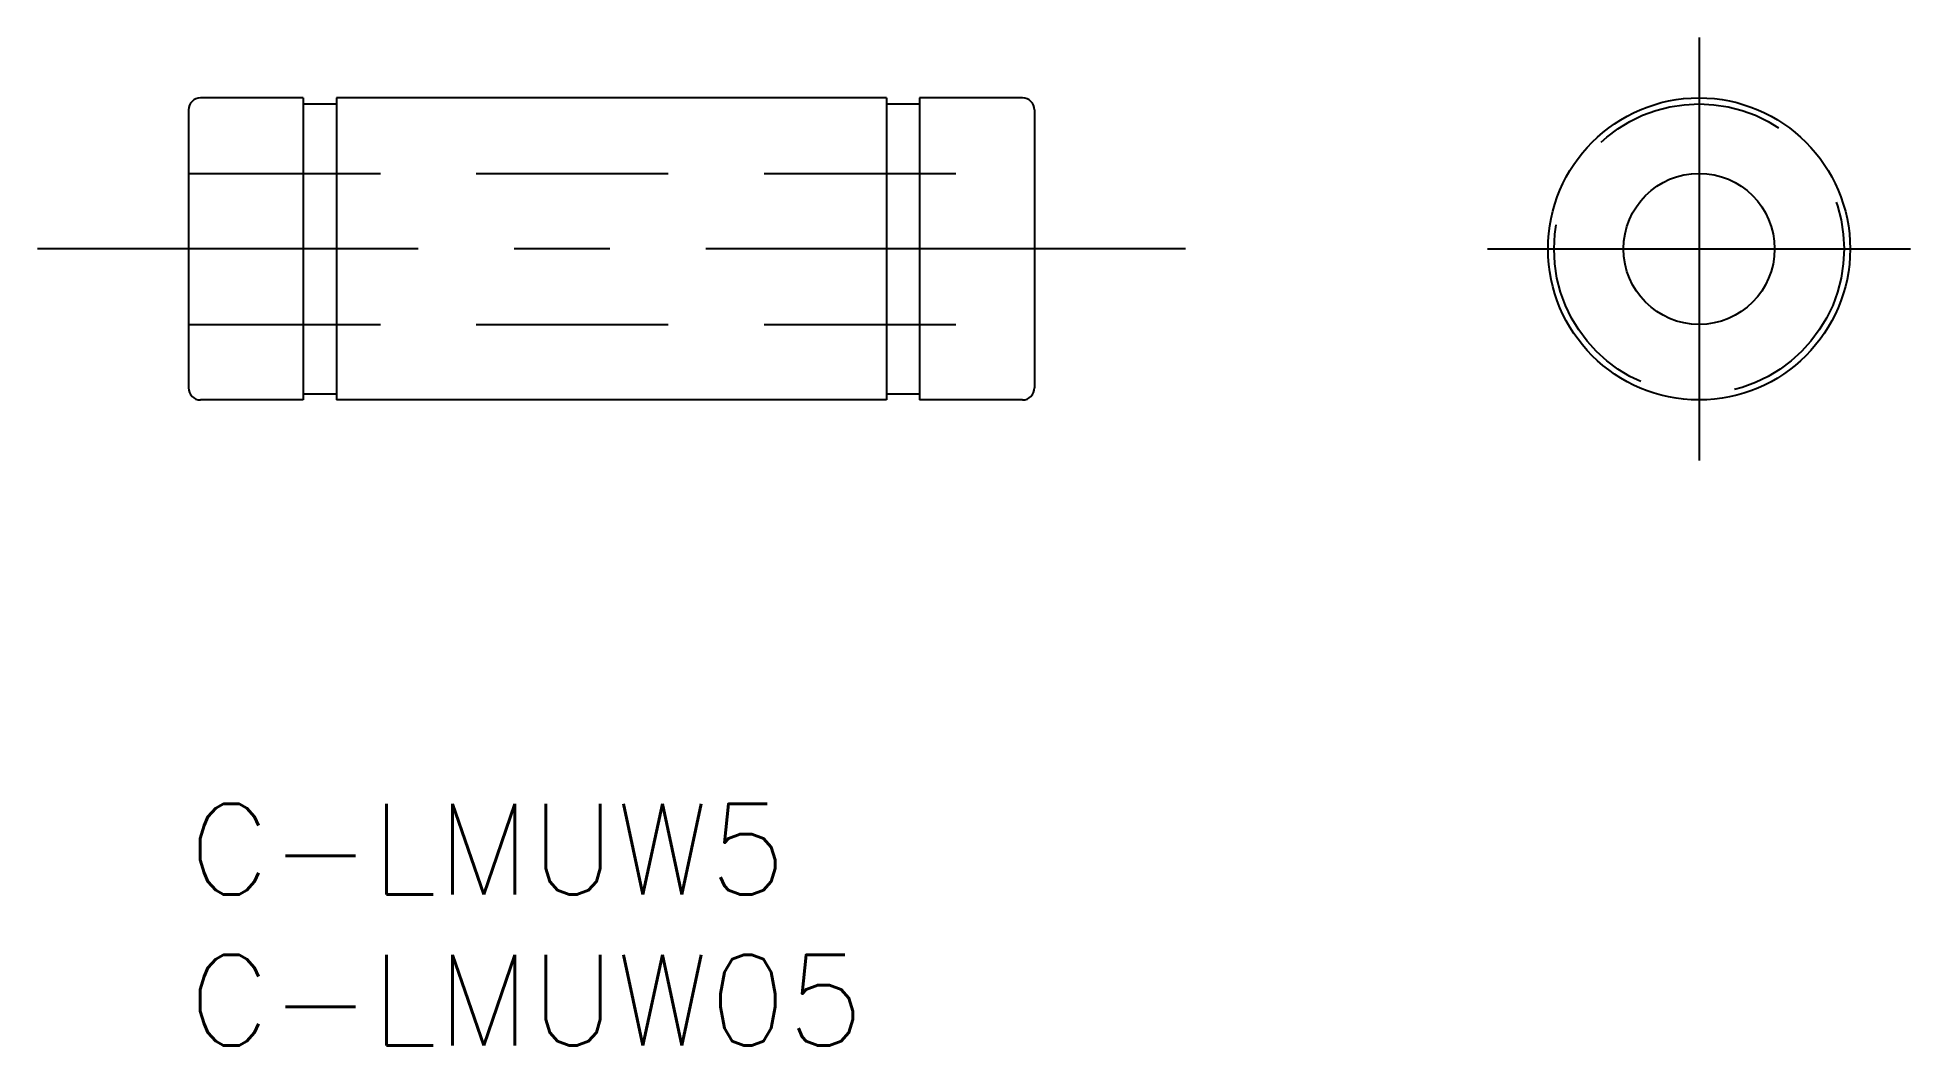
# Model space of a CAD drawing. Extents: x -5 to 57, y -8 to 25.4.
import ezdxf
from ezdxf.enums import TextEntityAlignment as Align

# ---------------------------------------------------------------- set-up
doc = ezdxf.new("R2010")
doc.units = 0
doc.header["$LTSCALE"] = 0.5
doc.linetypes.add('CENTER', pattern=[50.8, 31.75, -6.35, 6.35, -6.35])
doc.linetypes.add('DASHED', pattern=[19.05, 12.7, -6.35])
doc.layers.get('0').update_dxf_attribs({"linetype": 'CONTINUOUS'})
doc.layers.add('CENTER', color=1, linetype='CENTER')
doc.styles.get("Standard").update_dxf_attribs({"font": 'txt.shx', "height": 3, "bigfont": 'bigfont.shx'})

msp = doc.modelspace()

# ---------------------------------------------------------------- linework, layer by layer
at = {"color": 7, "linetype": 'CONTINUOUS'}
for p, q in [((0, 22.972), (0, 13.772)), ((3.8, 23.372), (0.4, 23.372)), ((3.8, 23.372), (3.8, 13.372)), ((3.8, 23.172), (4.9, 23.172)), ((23.1, 23.372), (4.9, 23.372)), ((4.9, 23.372), (4.9, 13.372)), ((23.1, 23.372), (23.1, 13.372)), ((23.1, 23.172), (24.2, 23.172)), ((27.6, 23.372), (24.2, 23.372)), ((24.2, 23.372), (24.2, 13.372)), ((28, 22.972), (28, 13.772)), ((3.8, 13.372), (0.4, 13.372)), ((3.8, 13.572), (4.9, 13.572)), ((23.1, 13.372), (4.9, 13.372)), ((23.1, 13.572), (24.2, 13.572)), ((27.6, 13.372), (24.2, 13.372))]:
    msp.add_line(p, q, dxfattribs=at)
at = {"color": 3, "linetype": 'DASHED'}
for p, q in [((0, 20.872), (28, 20.872)), ((0, 15.872), (28, 15.872))]:
    msp.add_line(p, q, dxfattribs=at)
at = {"color": 7, "linetype": 'CONTINUOUS'}
for radius in [5, 2.5]:
    msp.add_circle((50, 18.372), radius, dxfattribs=at)
at = {"color": 3, "linetype": 'DASHED'}
msp.add_circle((50, 18.372), 4.8, dxfattribs=at)
at = {"color": 7, "linetype": 'CONTINUOUS'}
for centre, start, end in [((0.4, 22.972), 90, 180), ((27.6, 22.972), 360, 90), ((0.4, 13.772), 180, 270), ((27.6, 13.772), 270, 360)]:
    msp.add_arc(centre, 0.4, start, end, dxfattribs=at)
at = {"layer": 'CENTER', "color": 1, "linetype": 'CENTER'}
for p, q in [((50, 25.372), (50, 11.372)), ((33, 18.372), (-5, 18.372)), ((43, 18.372), (57, 18.372))]:
    msp.add_line(p, q, dxfattribs=at)

# ---------------------------------------------------------------- texts
at = {"color": 7, "linetype": 'CONTINUOUS'}
for s, p in [('C-LMUW5', (0, 0)), ('C-LMUW05', (0, -5))]:
    msp.add_text(s, height=3, dxfattribs=at).set_placement(p, align=Align.TOP_LEFT)

doc.saveas('drawing.dxf')
